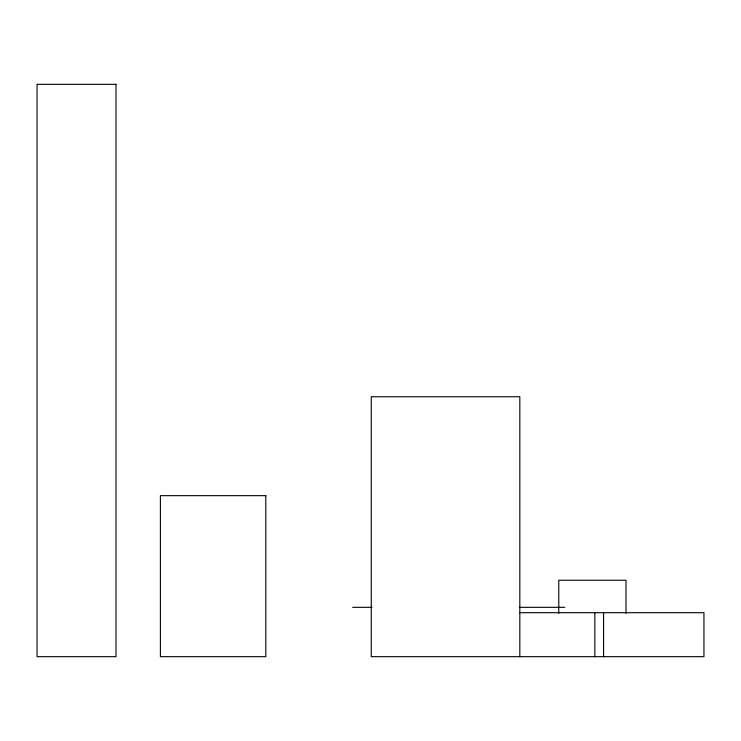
<?xml version="1.0" encoding="UTF-8"?>
<svg xmlns="http://www.w3.org/2000/svg" width="741" height="741" viewBox="0 0 741 741"><rect width="100%" height="100%" fill="white"/><g stroke="black" fill="none" stroke-linecap="round" stroke-linejoin="round"><path stroke-width="1.11" d="M352.651 607.333L372.038 607.333M519.339 607.333L564.818 607.333M519.793 612.687L703.95 612.687L703.95 656.674L371.26 656.674L371.26 396.75L519.821 396.75L519.821 656.674M625.997 613.316L625.997 580.231L558.77 580.231L558.77 613.316M603.591 612.687L603.591 656.674M594.847 612.687L594.847 656.674M115.994 84.326L37.05 84.326L37.05 656.674L115.994 656.674L115.994 84.326M265.797 495.655L160.399 495.655L160.399 656.674L265.797 656.674L265.797 495.655"/></g></svg>
